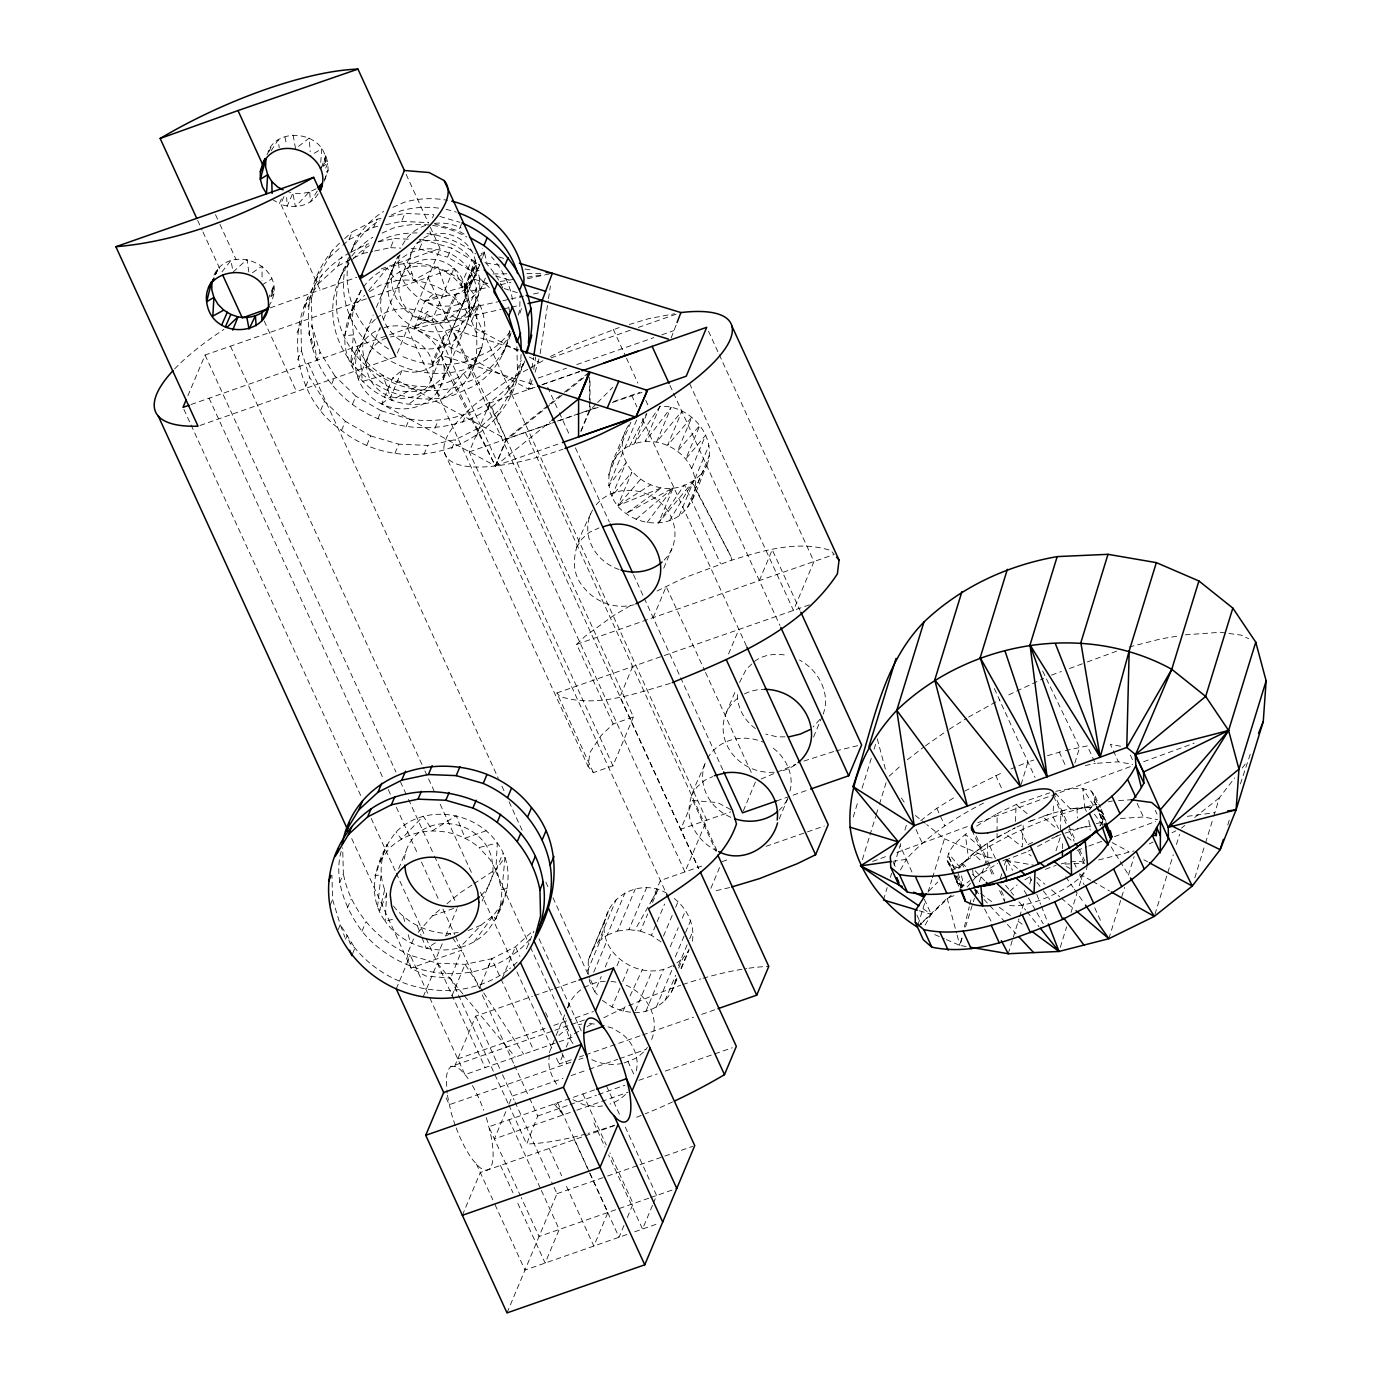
<?xml version="1.0" encoding="UTF-8"?>
<svg xmlns="http://www.w3.org/2000/svg" width="1382" height="1382" viewBox="0 0 1382 1382"><rect width="100%" height="100%" fill="white"/><g stroke="black" fill="none" stroke-linecap="round" stroke-linejoin="round"><path stroke-width="0.75" stroke-dasharray="5 3.75" d="M589.354 401.886L589.354 410.074L580.872 431.167M589.354 399.83L589.388 375.23M657.055 590.995L682.863 578.402L731.821 560.125L730.923 556.41L691.484 481.61C654.394 505.847 601.982 460.914 630.278 422.823M997.044 837.475L997.061 833.501M997.061 831.515L997.13 813.67L1016.116 804.531L1049.715 792.836M1062.464 848.703L1062.499 840.757M1060.633 829.856L1060.789 811.061L1067.008 809.541M321.384 167.498L325.806 155.7L325.755 161.677C325.789 133.208 279.216 125.019 268.073 151.364M518.388 315.096A89.83 81.797 22.7 0 0 519.736 308.825L520.116 295.506M1006.562 870.332L1006.873 859.604L1026.187 852.089L1031.127 855.959M1030.367 821.063L1053.188 813.065L1053.499 802.355M416.535 243.197A44.915 40.907 22.7 0 1 471.763 259.781C482.905 274.431 482.612 296.353 470.105 310.086A44.915 40.907 22.7 0 1 428.645 322.161L417.554 318.361A44.915 40.907 22.7 0 1 400.037 254.962M1015.442 821.478L1016.116 804.531L1027.724 814.067M549.207 1054.708L548.758 1062.862A43.585 35.172 40.6 0 0 558.397 1086.58M692.365 941.297C695.284 923.988 686.025 906.385 671.825 896.711M379.964 861.349L388.998 848.807L386.995 844.557C379.722 859.95 378.823 878.676 386.666 893.999L385.163 921.207C407.465 953.2 458.392 960.818 486.464 932.194C505.898 907.68 517.904 870.66 497.347 843.02C475.045 811.027 424.119 803.408 396.047 832.016C376.612 856.546 364.606 893.567 385.163 921.207L393.283 919.185M502.547 902.878L493.512 915.402L495.516 919.669L500.612 905.141L504.966 857.358L495.827 870.228L497.347 843.02L479.105 847.546C453.97 825.987 412.89 824.622 388.998 848.807M320.745 162.385L321.764 148.738L310.484 155.561M588.231 974.552L588.266 960.231L609.548 908.63C620.276 888.989 647.951 881.319 666.953 893.446M634.511 1012.661C654.964 1013.092 675.677 996.94 675.66 975.623M672.291 965.742C637.482 985.159 587.367 946.722 609.548 908.63M636.532 1070.843L637.223 1063.311A43.464 41.495 -16.4 0 0 622.228 1034.047L612.347 1028.07L602.898 1025.323M363.38 287.007C399.657 237.756 487.95 271.027 484.788 331.542L475.978 332.423L469.949 316.824L478.777 303.971C471.953 328.83 484.149 356.573 467.462 378.772C454.039 397.135 430.959 405.963 408.657 404.149C379.877 401.039 353.637 380.361 346.295 351.978C341.009 330.091 351.011 309.119 361.099 290.272M377.545 906.851L381.069 874.599L374.85 875.877L386.995 844.557M633.422 716.913L612.934 765.801L593.362 772.624L588.145 766.526L589.803 752.706L601.153 735.5L613.142 723.995L633.422 716.913L489.729 403.043L539.896 385.543M530.342 378.72L528.736 389.292L414.6 328.398L424.74 301.224L433.965 293.71C446.403 298.305 461.243 295.126 469.776 284.64A33.686 30.663 22.6 0 0 475.823 261.906L473.387 253.977A33.686 30.68 22.7 0 0 437.887 233.575L429.56 235.32A33.686 30.68 22.7 0 0 410.091 267.279L412.527 275.225A33.686 30.68 22.7 0 0 430.908 292.811L433.965 293.71M531.949 368.13L533.556 357.558M533.746 369.599L535.663 356.901M535.128 372.155L539.844 355.779M540.155 353.671L548.17 300.775M548.499 298.667L550.416 285.97M953.148 873.597L947.154 860.485C947.827 847.736 959.384 839.358 968.488 831.912M963.168 886.173C959.695 884.566 954.651 880.956 956.171 876.585M1055.813 791.281L1069.927 788.759L1082.728 788.569L1091.331 791.091L1095.166 796.153L1093.939 803.408L1087.772 812.357M1101.16 809.265L1103.734 814.896L1102.525 822.135L1099.951 825.866L1102.681 821.15L1094.268 801.422L1096.289 804.998M474.7 364.485L481.886 347.366L484.788 331.542M384.593 890.06L379.635 910.79L386.666 893.999M966.191 946.515L959.885 945.426L962.356 935.251M964.325 927.097L969.266 906.73M969.767 904.692L971.753 896.555M352.341 367.56L357.869 346.174L350.683 363.293L353.481 334.859L351.857 318.603L354.759 302.779L344.671 335.722L353.481 334.859C365.643 394.25 461.173 407.517 481.886 347.366L477.602 348.679M590.701 513.862C580.164 536.112 564.046 564.875 583.601 587.333C595.297 602.258 615.733 609.79 634.2 604.694M706.876 465.285C718.087 436.315 689.549 404.598 659.974 406.308L634.252 443.898C603.744 453.054 600.289 496.812 626.063 513.551C638.484 522.465 654.792 525.436 669.424 520.686C693.228 512.791 697.409 485.03 706.876 465.285L701.59 473.819L687.027 508.576M730.888 817.315A44.915 40.907 22.7 0 1 705.615 762.104C698.307 782.195 681.637 804.635 692.658 826.574C697.616 837.25 706.306 845.698 716.792 850.949M823.102 714.235C831.152 693.591 818.196 669.804 799.47 660.043M428.541 321.039L420.111 318.586A33.686 30.68 22.7 0 1 408.122 267.382A33.686 30.68 22.7 0 1 462.59 279.751C474.544 303.073 448.062 328.899 424.568 320.158L414.6 328.398L501.165 309.413M692.486 499.593L695.198 489.418L709.415 455.473M521.083 354.483C517.645 443.795 409.262 483.942 341.509 430.441C279.89 387.72 283.69 288.769 349.439 252.941M297.044 332.768L300.879 323.647L307.806 297.821M524.815 361.03C496.794 442.672 381.173 448.096 331.645 384.144C296.715 342.65 301.483 275.104 343.099 240.071M308.048 306.51L311.416 298.512L318.344 272.703M510.459 395.287L517.386 369.46L521.221 360.339M521.463 369.029L523.605 361.082M326.135 156.874L327.88 163.111L322.887 166.496L325.806 155.7M739.543 682.449L746.263 669.285L751.756 664.034M789.917 791.143C794.633 774.317 785.166 755.85 770.949 746.625M273.74 286.869L270.907 296.474L273.947 293.969C278.819 261.613 228.185 244.89 213.985 275.087M273.947 293.969L271.788 301.259L268.678 306.061M1021.125 784.475L1027.949 761.948L1033.805 760.065M853.247 816.935L858.308 800.506M862.092 788.189L871.576 757.371M874.098 749.165L876.637 740.942M862.368 859.725L869.33 837.129M869.952 835.073L875.635 816.589M876.274 814.534L878.797 806.328M879.436 804.272L886.38 781.676M883.409 899.958L887.192 887.624M890.353 877.363L891.615 873.251M894.137 865.028L901.099 842.45M904.882 830.116L906.782 823.966M917.942 925.024L925.525 900.373M928.048 892.167L931.831 879.833M932.47 877.795L944.476 838.77L926.717 824.553M946.342 939.587L959.885 945.426L962.408 937.203M965.569 926.942L974.414 898.179M975.036 896.141L976.936 889.973M979.458 881.751L983.88 867.378M984.52 865.322L987.042 857.116L995.455 858.55M1000.292 878.641L1002.088 872.802M1004.472 865.028L1005.664 861.141M1008.221 953.735L1018.966 918.823M1019.588 916.767L1024.649 900.338M1029.711 883.91L1031.594 877.743M1074.833 763.089L1079.618 747.541L1042.183 670.097M1060.305 947.344L1066.628 926.804M1071.05 912.431L1076.733 893.929M1079.256 885.724L1083.678 871.351M1108.865 938.706L1124.672 887.365M1128.455 875.048L1134.138 856.564M1154.955 914.348L1173.266 854.784M1176.428 844.523L1179.589 834.244M1194.808 877.812L1204.914 844.955M1205.553 842.899L1213.137 818.248M1213.759 816.209L1219.442 797.708L1234.662 777.893M1227.752 825.037L1230.291 816.814M1240.397 783.957L1250.52 753.397M1055.986 850.863L1061.117 834.417L1051.633 838.338M485.376 278.058L440.305 386.908M549.31 1052.669L555.218 1037.554M532.139 380.171L528.736 389.292L534.817 387.167M314.595 344.153L313.023 347.901L311.606 338.866L308.635 333.58L311.986 325.599L320.037 352.065L316.875 360.477L311.986 325.599L311.416 298.512M338.365 929.481L340.231 924.523L332.578 899.509L331.939 875.48M424.568 320.158L427.988 311.278L418.003 319.277M479.865 264.342L474.13 279.199L464.628 287.007L465.216 295.817M482.905 256.465L484.426 252.526A44.915 40.907 22.7 0 0 482.525 248.38M671.168 337.899L676.299 324.563M324.528 179.574L328.087 170.401L327.88 163.111L324.701 170.349M495.516 919.669L507.66 888.35L501.441 889.611L497.917 874.15L490.299 859.811L479.105 847.546M464.628 287.007L475.235 260.023M507.92 1103.043L450.722 978.145L461.761 950.142L411.007 968.074L350.959 836.939M586.054 1133.966A179.677 52.827 -24.6 0 1 526.68 1144.037L537.719 1116.034L529.686 1098.465M397.394 353.015L440.115 248.535L429.387 225.111M375.299 319.328A44.915 40.907 22.7 0 0 392.436 388.428A44.915 40.907 22.7 0 0 451.171 348.851L448.528 338.158L479.64 263.945M518.958 349.94L452.536 329.192L443.225 336.69L443.76 338.4A33.686 30.68 23 0 1 437.714 361.134C429.163 371.188 414.41 374.712 402.11 370.255L392.834 377.891L381.657 403.976L495.361 465.941L506.14 439.113L547.773 405.6M352.583 953.787L354.898 948.017L340.231 924.523L344.895 937.359M413.546 938.896L407.068 954.72L411.007 968.074L425.898 976.055L450.722 978.145M267.987 299.497L273.601 285.901L270.907 296.474L273.843 290.427M475.356 265.517L464.387 291.36L469.085 306.113A44.915 40.907 22.7 0 1 414.047 346.968A44.915 40.907 22.7 0 1 388.325 281.876A44.915 40.907 22.7 0 1 460.966 285.538L464.387 291.36L473.819 278.162L468.153 268.419A44.915 40.907 22.7 0 0 403.216 257.156A44.915 40.907 22.7 0 0 401.212 318.102A44.915 40.907 22.7 0 0 466.477 318.741C476.237 307.771 478.777 291.896 473.819 278.162M345.569 939.19L347.089 935.528L350.233 943.595L354.898 948.017A107.917 98.26 22.7 0 0 507.971 970.009M480.971 984.416L479.312 988.372L491.75 958.745L515.486 946.756L533.227 930.535M303.971 306.942L317.946 284.139L321.764 275.018M314.975 280.701L328.951 257.881L332.302 249.883M297.631 359.838L301.449 350.717L300.879 323.647M317.946 284.139L337.985 265.897L341.82 256.758M342.822 245.253L348.99 239.639L352.341 231.64L377.113 219.202L381.087 218.373M340.421 277.177L343.963 268.713M354.777 242.938L351.149 251.576A89.83 81.797 22.7 0 1 380.05 220.066M337.985 265.897L362.758 253.459L366.575 244.32L370.549 243.508M348.99 239.639L373.762 227.201L377.113 219.202M320.641 410.402L324.476 401.264L309.568 377.338L301.449 350.717M331.645 384.144L334.997 376.146L320.037 352.065M374.66 250.971L390.553 247.672L394.371 238.55L410.903 239.276M385.682 224.73L401.557 221.414L404.909 213.415L433.844 214.694L432.497 217.89M359.458 347.798L373.157 315.131M376.405 307.357L397.74 256.465M358.404 379.428L380.24 327.344M383.505 319.57L411.957 251.403M341.509 430.441L345.345 421.303L324.476 401.264M352.514 404.183L355.882 396.185L334.997 376.146M411.214 248.57L419.489 248.933L423.307 239.812L451.413 248.034L476.755 262.684L479.727 265.534M366.869 445.073L370.687 435.935L345.345 421.303M377.873 418.815L381.225 410.817L355.882 396.185M489.332 287.542L472.92 271.805L447.578 257.173L451.413 248.034M464.024 234.059L458.582 230.915L461.933 222.917M460.966 285.538L471.763 259.781M394.958 453.296L398.776 444.175L427.712 445.436L455.507 439.649L480.28 427.211L500.336 408.968L514.294 386.165M405.963 427.038L409.314 419.04C454.35 426.451 504.326 405.548 523.743 362.792M386.476 338.072A33.686 30.68 22.7 0 0 366.627 365.954A33.686 30.68 22.7 0 0 387.841 395.563C400.935 401.039 417.347 398.552 426.71 387.392A33.686 30.68 22.7 0 0 432.756 364.675L443.76 338.4M464.922 287.922L475.823 261.906L464.732 286.748M472.92 271.805L476.755 262.684M430.873 380.534L473.957 277.782M480.435 262.044L484.426 252.526L477.395 254.564M451.171 348.851L479.9 280.339M471.59 321.09L478.777 303.971M423.894 454.557L427.712 445.436M434.898 428.316L438.249 420.318M451.689 448.787L455.507 439.649M462.694 422.529L466.045 414.531M502.426 354.759L505.985 346.277M612.934 765.801L469.241 451.914L489.729 403.043M476.445 436.349L480.28 427.211M487.466 410.091L490.817 402.093M496.501 418.107L500.336 408.968M507.505 391.849L510.856 383.851M341.181 851.329C333.459 879.038 345.327 908.769 361.946 931.226A107.917 98.26 22.7 0 0 530.93 937.963M330.108 905.383L332.578 899.509M339.609 882.718L343.358 873.769L342.684 847.736M398.638 868.76L406.083 850.984M611.19 464.991L625.562 430.7M608.477 475.149L631.228 421.251M396.237 988.907L410.316 955.325C376.906 940.261 350.251 910.237 343.358 873.769M622.781 452.294L608.736 485.808L625.873 462.953L611.915 496.224L631.885 472.178L617.84 505.674L661.667 487.742L626.063 513.551L673.276 487.691L658.488 522.983L693.937 480.487L701.59 473.819M624.526 448.805L638.501 415.481M646.914 413.684L634.252 443.898C663.118 433.343 698.687 457.943 695.198 489.418M659.974 406.308L645.187 441.601L671.134 407.31L656.571 442.067L682 410.99L667.627 445.28L691.846 417.088L677.612 451.033L699.897 425.38L685.835 458.893L705.701 435.088L691.76 468.36M423.22 996.768L437.299 963.185L465.078 964.342L491.75 958.745L533.815 1050.631M482.197 900.978L495.032 869.883L528.995 944.061M495.827 870.228L502.875 853.437M451.828 995.956L465.078 964.342L482.543 991.119M679.149 515.762L693.937 480.487L691.916 481.402L730.923 556.41M694.939 478.777L708.983 445.263M454.626 1066.351L475.702 1016.116L532.415 996.318M663.723 568.209L671.998 548.464M632.662 666.521L619.931 696.908L698.566 868.656M653.15 617.65L666.193 586.538L704.613 670.477M502.236 978.352L515.486 946.756L519.926 956.43M526.421 948.95L533.867 931.174M462.348 1215.314L480.297 1172.489L614.005 1125.794M505.795 1111.664L494.376 1138.923L574.877 1110.817M509.06 1103.89L512.325 1096.099L562.958 1078.426M728.59 653.928L738.852 629.466M759.34 580.595L772.262 549.76L799.971 610.274M571.353 1059.787L559.14 1064.054L563.079 1054.639M566.24 1047.09L570.991 1035.792L529.876 946.014M726.103 713.233L735.708 690.326M730.698 809.576L717.655 802.579L692.831 800.506L680.756 829.269L730.732 811.856M651.682 901.219L660.389 880.472L705.131 864.89M507.021 1312.9L556.998 1193.685L551.643 1181.973M710.866 888.281L721.214 863.595M743.326 810.889L755.539 781.728M779.206 818.939L788.276 797.293A44.915 40.907 22.7 0 1 778.982 810.353M813.549 737.021L822.307 716.135M624.008 1225.402L619.05 1237.253L589.561 1172.852M627.324 1217.507L633.129 1203.67L609.894 1152.934M652.477 1205.346L642.526 1229.064L608.581 1154.886M653.306 1203.377L656.605 1195.482L624.439 1125.207M187.9 395.736L205.072 355.036L454.039 268.246L706.738 820.217L684.954 871.921L432.238 319.95L454.039 268.246M283.932 196.641L280.788 204.07L320.158 289.995L356.746 277.35M442.24 943.837L435.71 959.35L425.846 937.808M445.522 936.08L456.958 908.941M488.001 967.625L491.75 958.745M556.048 1035.567L566.862 1009.914M567.691 1007.944L570.196 1002.019M588.266 960.231L605.454 919.445M592.014 950.229L598.475 941.66L616.199 899.578M587.488 970.959L604.418 930.76M598.475 941.66L607.199 935.096L624.94 892.979M593.724 972.202L606.543 941.781M607.199 935.096L617.581 931.002L635.34 888.851M597.335 994.625L594.796 991.74L601.222 976.521M605.23 967.003L611.656 951.766M617.581 931.002L628.948 929.637L646.707 887.469M616.994 965.793L619.412 960.024M628.948 929.637L640.488 931.088L647.709 913.968M652.511 902.55L658.126 889.231L634.718 930.362M630.658 1012.177L622.971 1011.209L612.019 1007.012L621.9 983.587M622.712 981.635L629.294 966.001M661.045 941.919L651.44 935.286L656.381 923.573M657.193 921.621L664.604 904.053M663.481 936.15L672.378 915.005M675.625 907.318L678.061 901.548M635.323 1010.76L652.252 970.561M670.253 946.739L678.286 927.685M682.311 918.149L685.524 910.531M645.878 1011.296L663.619 969.179M675.349 956.776L690.585 920.602M656.26 1007.202L674.019 965.051M678.389 965.586L688.892 940.676M689.704 938.758L692.935 931.105M664.984 1000.637L675.487 975.709M678.717 968.039L682.76 958.452L688.962 950.505L680.618 970.285M675.193 982.066L676.817 978.197M680.911 968.488L689.1 949.054M671.445 992.069L677.284 978.214M445.591 319.743L456.44 294.09L488.14 287.387M443.225 336.69L432.169 362.775L441.342 355.278L533.538 384.593M443.985 320.279L454.851 294.677L458.651 304.334C469.241 301.051 477.999 293.779 483.372 284.156L487.552 283.5M402.11 370.255L390.881 396.444L381.657 403.976M384.179 327.62A44.915 40.907 22.7 0 1 441.342 355.278L444.002 365.971L495.361 465.941L506.538 439.856L549.708 405.116M581.027 431.167L590.114 410.126L596.143 404.045M305.681 386.321L309.568 377.338M347.4 907.991L351.201 899.181M361.946 931.226L365.885 922.139M215.609 274.379L218.062 268.782L215.177 274.465M318.223 193.756C310.432 206.661 292.466 209.58 279.354 203.62L281.773 198.127M324.39 181.18L328.087 170.401L325.202 173.078M361.151 290.341L347.59 319.916L354.829 305.612L364.52 295.282M481.886 347.366L467.462 378.772L463.557 373.451L442.223 399.087L433.119 386.58L408.657 404.149M215.506 274.292L218.062 268.782L215.298 274.396M622.971 1011.209L626.512 1003.591M630.054 995.99L642.457 969.352M267.02 154.698L269.715 148.962M268.747 151.985L272.306 144.972M629.397 446.351L646.31 413.771M900.442 869.952L906.402 859.449L900.183 845.836M925.145 925.059L931.261 914.348L952.025 894.43M669.424 520.686L693.937 480.487M576.622 547.427L581.908 538.911L589.544 532.243L599.045 527.907M691.518 795.738L696.891 787.084L704.665 780.312L712.87 776.546M819.872 719.435L813.065 726.967M464.387 291.36L473.352 277.177M271.2 150.742L278.11 139.928L279.199 147.684M317.307 191.027L310.38 201.927L309.706 191.873M658.488 522.983L684.453 484.823L720.488 563.528M474.095 941.902L493.512 915.402L481.143 925.111L459.256 948.087L449.979 933.576C427.435 933.437 405.634 922.571 392.212 904.415M323.302 164.942L327.016 160.001M647.104 522.5L673.276 487.691L636.048 519.287M1242.263 767.977L1247.341 761.361M221.966 271.909L230.915 260.472L232.763 270.06M584.448 1019.951L450.774 1066.61L447.751 1070.411L446.231 1077.442L447.129 1093.214M368.562 290.6L387.236 268.177L396.34 280.684C425.345 276.728 455.473 291.291 469.949 316.824L467.081 285.849L446.524 291.792L437.921 266.916L413.615 280.252L403.509 263.547M418.21 932.401L432.376 915.869L440.461 909.131M640.298 479.606L617.84 505.674L650.421 484.996M958.642 868.259L973.844 852.97L986.575 843.815M963.651 862.523L973.222 853.592L982.136 861.729M967.21 887.002L975.519 877.484L988.078 867.17M316.115 188.816L309.015 192.184L295.403 206.678L292.863 193.169L287.922 191.597M929.049 890.906L937.756 881.992M597.646 402.525L612.744 387.323M983.569 803.046C955.066 817.643 927.719 835.54 906.091 859.379L893.653 861.159M917.303 927.08L947.154 898.179L956.638 894.69M613.142 723.995L576.674 644.34L584.932 636.428L612.692 616.13L633.111 604.038M920.412 924.247L931.261 914.348L923.245 896.849M344.636 238.654L352.341 231.64M328.951 257.881L341.285 246.652M889.162 776.2L901.254 765.248M907.3 759.772L923.746 747.075M233.143 271.978L247.032 259.47L249.226 274.966M446.939 903.759L459.895 892.997L472.195 884.912M468.222 278.007L477.585 270.25L481.61 271.494M310.518 339.765L311.606 338.866M974.863 852.245L988.372 842.536L1015.2 827.835L1008.428 831.1M478.31 257.518L484.426 252.526L487.069 263.219L499.714 265.171M549.431 404.252L562.75 393.542M564.426 392.194L589.388 372.086M441.342 355.278L495.361 465.941L550.295 421.7M551.366 403.786L564.599 393.144M566.24 391.814L589.388 373.192M1181.489 828.077L1184.789 825.451M1194.687 817.522L1219.442 797.708M298.564 146.371L309.205 138.062L310.19 151.674M960.144 888.177L969.888 880.662M920.688 820.666L936.806 808.28L955.912 796.481M952.163 870.591C994.988 839.168 1044.637 816.417 1096.358 804.393M350.233 943.595L351.529 942.628M676.938 962.857L682.76 958.452M925.422 745.831L947.586 730.335M976.556 826.125L997.13 813.67M252.422 272.755L262.027 266.139L262.079 280.753M473.94 883.754L495.032 869.883M990.151 841.5L1001.38 834.935M435.399 942.783L426.278 948.553L421.856 937.272M446.334 935.873L449.979 933.576L458.15 932.435M949.33 729.23L966.813 718.191M968.575 717.085L999.583 699.862M262.096 284.934L271.891 278.767M975.105 877.449L997.735 863.525M369.443 291.688L380.067 285.314L396.34 280.684M542.936 360.719L505.467 381.916L477.688 402.214A157.22 46.228 -24.6 0 0 563.01 449.202M1057.316 835.868L1035.688 847.529M754.503 661.425C763.693 654.325 775.682 653.358 786.773 655.293M415.844 387.029L391.538 400.365L382.935 375.489L362.395 381.432L359.527 350.441M964.584 791.126L1003.263 772.175M1002.848 860.934L1006.269 859.207M351.339 251.973L366.575 244.32M1149.288 843.884L1153.072 842.035M1172.022 832.724L1175.806 830.876M550.485 356.47L575.638 344.187L619.24 327.517M761.102 779.016L795.997 764.194M1016.927 827.006L1023.336 824.052L1022.265 847.011L1004.576 833.156M1028.087 851.191L1033.788 848.444M1008.756 694.87L1043.617 678.441M392.868 207.335L404.01 202.377A89.83 81.797 22.7 0 1 447.595 200.338M391.071 215.16L400.4 211.014A89.83 81.797 22.7 0 1 439.787 208.285M382.054 233.092L393.214 228.134A89.83 81.797 22.7 0 1 430.493 225.128M378.513 241.574L389.655 236.616A89.83 81.797 22.7 0 1 418.47 232.971M1028.363 821.841L1034.358 819.509M1028.053 844.471L1033.857 841.932M468.153 930.518L481.143 925.111M1010.864 769.031L1027.949 761.948M517.956 350.959L424.74 301.224L439.338 295.264M605.264 981.306A44.915 40.873 23 0 0 595.815 982.637L585.415 986.783A44.915 41.063 21.5 0 0 567.587 1007.91M624.094 1062.965L634.493 1058.837A44.915 40.873 23 0 0 647.398 1047.349M803.909 761.05L833.778 751.514M1051.477 675.142L1061.428 671.479M1069.392 668.56L1085.319 662.686M1087.323 661.961L1117.192 650.974M872.612 861.418L888.799 855.475M896.883 852.504L969.698 825.71M977.782 822.739L1131.513 766.198M1143.64 761.724L1194.203 743.136M1077.044 850.414L1086.874 846.786M1088.843 846.06L1102.611 840.999M1114.428 836.646L1155.749 821.444M270.267 307.892L320.158 289.995M200.027 425.466L395.805 356.781M191.01 404.546L387.375 335.567M486.136 830.755L465.078 838.218L456.233 815.674L432.514 830.651L423.255 816.123L401.367 839.116L396.047 832.016M537.719 1116.034L568.088 1105.306M570.11 1104.598L596.419 1095.304M598.441 1094.579L624.75 1085.285M538.22 378.046L566.585 368.13M576.726 364.589L653.721 337.657M661.823 334.824L673.984 330.574M542.919 384.334L579.352 371.585M389.396 334.859L432.238 319.95M551.055 357.886L630.175 330.263M638.294 327.43L678.873 313.265M541.899 384.835L579.974 371.551M469.241 451.914L555.478 421.821M557.482 421.113L595.556 407.828M613.591 401.54L639.711 392.419M550.882 423.514L506.14 439.113L392.834 377.891M558.984 420.681L575.171 415.032M577.21 414.324L598.216 407.345M495.361 465.941L560.297 443.294M576.674 644.34L834.244 554.441L830.928 550.572C798.209 539.844 763.693 550.451 731.821 560.125M593.362 772.624L556.894 692.969L811.079 604.262M432.376 915.869L457.77 907.007M776.563 800.938L808.625 789.744M722.026 861.694L730.042 858.913M766.094 846.32L824.208 826.039M534.437 995.61L552.662 989.253M554.683 988.545L576.968 980.771M457.753 1058.923L546.011 1028.122M553.785 1025.409L571.388 1019.26M575.309 1017.895L593.465 1011.555M555.149 1043.185L464.957 1074.66L429.111 996.37M559.036 1041.838L574.687 1036.379M579.507 1056.954L583.584 1055.537M585.623 1054.829L640.609 1035.654M642.647 1034.945L693.574 1017.187M701.728 1014.353L715.98 1009.378M570.852 1062.274L449.254 1104.719L445.678 1096.893M578.92 1059.458L582.962 1058.059M571.06 1075.593L587.264 1069.944M589.285 1069.236L617.65 1059.338M619.672 1058.629L645.999 1049.439M594.64 1089.862L488.813 1126.796L520.288 1195.516M638.916 1080.292L657.193 1073.935M665.295 1071.102L732.27 1047.781M576.812 1110.143L628.067 1092.246M556.998 1193.685L605.61 1176.721M607.631 1176.013L638.018 1165.423M640.039 1164.715L692.71 1146.334M648.78 1198.211L539.049 1236.51L521.187 1197.468M650.732 1197.52L676.783 1188.434M626.875 1234.523L524.97 1270.093L493.702 1201.77M634.701 1231.794L658.661 1223.433M381.156 268.92L440.115 248.535M612.399 402.49L646.845 390.691M1047.487 755.678L1063.294 751.031M1065.021 833.173L1090.398 825.071M629.207 324.528L649.16 318.534L674.554 313.749M670.235 683.416C634.96 693.505 596.402 708.43 559.796 696.373L556.894 692.969M835.782 750.927L857.652 745.693M729.679 887.572L713.406 891.304M1048.42 814.464L1042.512 816.503L1057.593 829.373M1053.188 813.065L1069.53 808.936L1091.296 807.313M401.488 276.676L412.026 273.601M1129.146 647.018L1161.105 638.83L1177.188 636.169M1098.673 859.95L1133.966 850.932M1068.39 830.046L1090.744 826.229M424.74 301.224L448.027 295.644M500.56 284.657L510.925 282.377M527.492 278.749L550.261 273.74M533.538 293.986L541.589 292.207M419.074 318.966L500.82 301.155M502.875 300.706L509.06 299.358M511.115 298.909L523.502 296.197M503.238 308.963L509.457 307.599M511.53 307.15L519.839 305.336M1065.332 750.599L1087.323 745.883L1095.339 763.382L1118.401 761.81L1132.774 764.384M1085.285 765.542L1095.339 763.382M1108.381 801.836L1112.389 800.99M1096.358 823.586L1104.373 821.893M389.033 216.732L404.909 213.415M373.762 227.201L377.735 226.372M378.495 241.85L394.371 238.55M362.758 253.459L372.691 251.386M1073.209 808.505L1082.762 807.433M309.015 192.184L301.103 193.67L292.863 193.169L287.162 206.16L286.661 197.522M1185.238 634.839L1220.427 632.282L1226.75 633.163M500.094 281.513L514.726 279.216M527.268 277.229L543.972 274.586M1187.276 816.33L1214.882 812.651M1118.66 800.575L1131.184 799.746M1120.405 818.49L1143.363 816.987L1157.65 819.63M450.774 1066.61L455.075 1066.334L460.361 1069.582L466.27 1076.129A54.9 15.962 70.8 0 1 468.308 1078.979M1065.038 864.078L1084.093 863.232M493.063 273.93L510.01 273.74M526.939 273.567L543.869 273.377M785.097 736.848L777.22 736.882L765.783 734.084M401.557 221.414L428.42 222.588M419.178 239.639L423.307 239.812M390.553 247.672L400.884 248.121M1085.63 807.382L1090.484 807.848M589.406 1023.44L595.625 1024.217M1228.874 633.457L1241.52 635.202L1248.637 638.691M524.97 269.058L531.293 270.026M1005.958 860.364L1033.287 865.063M906.402 859.449L912.949 874.374M1120.629 746.263L1110.385 744.293L1118.401 761.81M462.987 994.107L437.299 963.185L410.316 955.325L428.213 994.418M439.856 216.456L459.93 222.329M434.501 223.867L458.582 230.915M419.489 248.933L447.578 257.173M381.225 410.817L409.314 419.04M370.687 435.935L398.776 444.175M959.574 868.051L950.971 865.529L947.154 860.485L951.922 870.142M960.162 884.445L963.859 885.534L961.008 873.89M919.289 910.755L931.261 914.348L920.637 907.093M498.833 256.931L505 258.814M495.672 275.864L509.751 280.218M474.13 279.199L488.14 283.569M504.154 288.544L518.164 292.915M640.488 931.088L651.44 935.286M944.476 838.77L987.042 857.116M934.716 934.595L944.407 938.758M572.96 1099.675L583.55 1104.736L594.951 1106.55A44.915 40.959 22.3 0 0 602.604 1105.946M529.358 357.057L538.876 362.136M1112.147 842.588L1128.921 851.675M1143.83 859.759L1147.561 861.781M1066.507 866.514L1070.238 868.639M1079.584 873.942L1090.795 880.317M1092.661 881.388L1109.47 890.924M1106.032 821.392L1101.748 812.029L1098.5 810.163L1103.251 825.175M959.333 883.979L956.672 882.459L955.912 879.401L959.315 887.33M272.254 199.405L279.354 203.62M602.414 1000.378L612.019 1007.012M973.723 888.401L978.836 892.185M980.546 893.446L992.501 902.273M999.324 907.318L1011.261 916.145M1018.085 921.189L1024.908 926.234M915.402 815.501L925.094 823.257M1006.873 859.604L1018.482 869.14M1036.69 877.242L1044.896 884.238M1051.46 889.818L1059.666 896.797M1061.307 898.196L1074.419 909.373M1067.267 836.887L1072.035 840.947M981.099 847.753L965.258 834.244L968.488 857.997M755.488 728.608C743.706 720.108 736.14 705.977 737.643 691.311M1055.174 793.078L1070.428 808.936M975.156 870.764L984.865 880.852M975.191 889.973L982.498 897.799M983.949 899.371L1005.871 922.848M1007.34 924.42L1016.098 933.8M965.621 866.6L962.788 863.508L960.041 867.481L948.363 853.23M972.703 874.374L975.519 877.484M464.335 995.731L515.279 1057.109M554.182 1103.976L563.234 1114.877L555.771 1103.423M1005.63 885.257L1013.645 895.191M1018.983 901.807L1025.669 910.082M1026.999 911.74L1039.005 926.631M1099.917 809.835L1101.437 811.839M1101.748 812.029L1103.734 814.896M1037.001 882.407L1042.08 889.196M1043.358 890.889L1049.698 899.354M1094.458 814.205L1103.838 827.058M1065.747 876.793L1073.14 887.399M1074.367 889.179L1084.231 903.327M901.392 798.001L905.987 804.825M483.7 992.898L523.657 1054.19M1093.456 805.24L1082.728 788.569L1084.905 807.399M1111.111 846.872L1119.057 859.673M1120.197 861.504L1129.301 876.153M1007.323 861.038L1012.609 870.263M1024.217 890.561L1027.379 896.106M1028.433 897.937L1035.826 910.859M1036.88 912.707L1043.203 923.781M1097.291 806.777L1103.302 817.522L1101.817 812.357M947.154 860.485L955.169 874.789M974.707 890.267L976.677 894.016M984.571 908.941L991.464 922.001M506.538 439.856L452.536 329.192M955.618 875.255L961.958 887.589M594.796 991.74L589.717 981.721L588.594 976.348M1091.331 791.091L1097.049 802.7M955.031 869.399L948.035 855.216L954.029 868.328M952.872 872.077L957.64 881.751M893.066 861.919L895.761 867.689M1130.355 755.125L1133.033 760.912M1155.231 810.284L1157.01 814.171M1137.144 803.374L1143.363 816.987M1095.166 796.153L1100.314 807.399M1094.268 801.422L1095.995 805.17M1096.842 807.036L1102.853 820.148M1059.199 751.912L1065.436 765.524M1084.334 806.95L1087.012 812.771M1053.395 792.335L1067.75 823.689M1068.649 825.641L1075.818 841.31M1079.411 849.153L1084.784 860.9M1053.499 796.067L1066.04 823.482M1069.633 831.325L1074.125 841.12M1078.599 850.915L1084.887 864.614M994.349 688.564L1035.066 777.496M1053.119 816.917L1058.457 828.595M1074.384 863.387L1076.163 867.257M1079.688 874.979L1084.11 884.635M1094.717 907.819L1101.799 923.262M995.679 775.319L1001.898 788.932M1020.832 830.254L1027.068 843.866M989.719 846.026L996.837 861.573M976.176 835.955L986.938 859.449M987.836 861.418L995.005 877.086M1001.294 890.785L1004.869 898.628A44.915 13.215 -24.6 0 0 1004.956 902.342M971.788 829.874L993.312 876.879M999.583 890.595L1004.075 900.39M936.806 808.28L944.822 825.78M961.872 863.163L963.651 867.05M708.5 331.214L718.329 352.686M719.227 354.638L813.946 561.524L793.458 610.412L688.91 382.037M954.012 875.462L955.722 879.211M916.007 829.494L922.243 843.106M916.871 915.005L921.328 924.731M669.976 385.405L672.654 391.261M673.552 393.214L779.897 625.476M613.263 329.313L625.562 356.193M626.443 358.111L637.862 383.073M645.774 400.348L649.298 408.036M631.626 395.252L636.981 406.964M642.336 418.677L746.902 647.035M705.511 672.429L751.963 773.92M547.704 387.34L558.432 410.765M559.313 412.717L570.04 436.125M575.413 447.837L609.358 522.016M633.492 574.705L643.321 596.178M644.219 598.13L722.855 769.895M525.419 432.307L716.653 849.999M406.153 174.374L428.489 223.158M692.831 800.506L716.066 851.26M428.057 277.298L698.636 868.311M407.673 328.501L665.744 892.185M444.434 452.657L588.145 766.526M308.221 363.12L498.315 778.325M501.908 786.151L504.585 792.024M509.077 801.819L522.534 831.204M545.838 882.113L548.533 888.004M553.007 897.782L589.769 978.093M590.667 980.045L592.463 983.967M627.929 1061.428L635.098 1077.079M215.506 214.659L219.082 222.467M219.98 224.42L236.063 259.54M264.187 321.004L296.767 392.142M539.118 938.827L581.718 1031.888M606.387 1085.768L620.863 1117.399M197.678 220.394L202.135 230.155M203.033 232.09L220.878 271.114M545.614 1012.54L548.274 1018.344M582.893 1093.957L606.318 1145.125M562.025 1053.222L566.827 1063.691M593.914 1122.875L605.005 1147.077M230.466 346.174L424.032 768.962M424.93 770.914L434.794 792.456M440.167 804.203L472.419 874.668M480.487 892.271L552.886 1050.389M556.462 1058.197L559.14 1064.054M557.689 1102.767L589.147 1171.487M590.045 1173.439L607.925 1212.463L593.845 1246.046L565.238 1183.597M574.359 1139.666L588.663 1170.899M205.072 355.036L395.943 771.951M400.417 781.728L407.586 797.397M408.485 799.349L433.585 854.162M434.484 856.114L455.991 903.085M209.062 398.171L383.799 779.845M388.29 789.64L390.968 795.514M396.34 807.243L417.865 854.231M421.441 862.057L439.372 901.202M442.948 909.028L454.592 934.474M455.49 936.443L478.742 987.214M482.318 995.023L513.603 1063.345M514.484 1065.297L528.788 1096.513M549.155 1148.459L561.662 1175.788M475.702 1016.116L501.597 1072.691M502.495 1074.643L514.104 1100.003M515.002 1101.955L550.744 1180.021M508.818 1104.995L526.68 1144.037M183.892 409.331L190.163 423.03M191.061 424.982L362.222 798.848M371.188 818.42L395.39 871.265M396.271 873.217L424.948 935.856M437.299 963.185L485.134 1067.63M508.991 1119.748L540.448 1188.485M541.347 1190.438L559.226 1229.462L545.147 1263.044L516.54 1200.595M500.457 1165.458L512.981 1192.787M476.358 1163.903L492.804 1199.818M1102.525 815.069L1105.064 821.012M957.415 875.842L962.252 887.192M429.923 231.606L431.253 234.957M417.433 925.992L421.113 935.389M1029.918 876.724L1031.456 880.662M1036.811 894.43L1040.646 904.26M1041.423 906.229L1047.556 921.949M958.037 873.165L962.684 886.968M959.92 884.325L961.112 888.073M432.756 364.675L430.32 356.729A33.686 30.68 22.7 0 0 390.57 336.932M947.154 898.179L956.569 933.109M957.121 935.148L959.885 945.426M877.259 738.886L885.465 769.428M403.406 916.663L405.565 924.696M408.243 934.75L410.402 942.783M955.135 876.361L955.774 878.9M284.951 137.112L286.558 144.488M293.122 135.073L295.541 148.738M447.405 1095.2L451.085 1112.389A54.9 15.962 70.8 0 0 455.473 1125.985M1088.843 820.269L1090.173 830.167M972.634 869.969L973.36 876.24M1076.906 808.09L1077.511 817.885M987.474 843.245L987.923 861.193M516.903 346.554L517.386 369.46M590.01 381.035L590.079 403.89M590.097 405.963L590.114 410.126M1086.58 864.821A44.915 13.215 -24.6 0 1 1058.491 892.046A44.915 13.215 -24.6 0 1 1009.378 905.279M1009.914 891.217A44.915 13.215 -24.6 0 1 1017.152 884.981M1024.874 879.764A44.915 13.215 -24.6 0 1 1029.676 876.948M1045.431 869.33A44.915 13.215 -24.6 0 1 1056.107 865.408M1061.221 863.888A44.915 13.215 -24.6 0 1 1068.839 862.178M1070.584 861.902A44.915 13.215 -24.6 0 1 1083.713 862.368M511.167 332.924A89.83 81.797 22.7 0 1 484.253 360.685L463.92 369.72A89.83 81.797 22.7 0 1 369.426 345.016A89.83 81.797 22.7 0 1 349.387 255.463M446.041 209.39A89.83 81.797 22.7 0 1 456.336 212.154M510.131 331.525A89.83 81.797 22.7 0 1 487.881 352.03L467.531 361.082A89.83 81.797 22.7 0 1 399.692 355.157M388.515 348.886A89.83 81.797 22.7 0 1 350.112 254.91M350.752 252.854A89.83 81.797 22.7 0 1 383.66 211.411M521.429 308.531A89.83 81.797 22.7 0 1 518.544 316.633M376.681 318.136A44.915 40.907 22.7 0 1 448.528 338.158M458.651 304.334A44.915 40.907 22.7 0 1 399.191 255.186M402.525 245.046A44.915 40.907 22.7 0 1 427.263 224.869M434.708 223.366A44.915 40.907 22.7 0 1 461.173 227.961M444.002 365.971A44.915 40.907 22.7 0 1 409.4 408.416A44.915 40.907 22.7 0 1 357.973 378.253A44.915 40.907 22.7 0 1 380.637 328.812M707.515 758.286A44.915 40.907 22.7 0 1 763.002 742.082M795.203 764.868A44.915 40.907 22.7 0 1 781.711 770.949M774.196 772.192A44.915 40.907 22.7 0 1 726.863 744.984A44.915 40.907 22.7 0 1 739.681 696.787M744.414 693.971A44.915 40.907 22.7 0 1 764.505 689.307M509.561 330.592A89.83 81.797 22.7 0 1 473.525 386.286L453.175 395.321A89.83 81.797 22.7 0 1 351.045 361.998A89.83 81.797 22.7 0 1 349.698 262.753M352.514 259.505A89.83 81.797 22.7 0 1 369.305 245.668M426.934 233.61A89.83 81.797 22.7 0 1 475.598 253.77M485.03 262.217A89.83 81.797 22.7 0 1 503.445 289.615M508.731 306.959A89.83 81.797 22.7 0 1 509.613 312.85M510.632 334.306A89.83 81.797 22.7 0 1 477.084 377.804L456.734 386.856A89.83 81.797 22.7 0 1 347.02 342.149A89.83 81.797 22.7 0 1 372.864 237.186M432.601 225.421A89.83 81.797 22.7 0 1 466.736 236.996M491.456 256.827A89.83 81.797 22.7 0 1 494.186 260.006M496.725 263.288A89.83 81.797 22.7 0 1 512.636 300.447M596.16 504.879A44.189 40.233 22.7 0 1 658.938 501.32A44.189 40.233 22.7 0 1 663.654 560.574M619.153 569.522A44.189 40.233 22.7 0 1 592.567 510.096M456.181 1127.902A54.9 15.962 70.8 0 0 472.92 1160.103L478.846 1166.65A54.9 15.962 70.8 0 0 491.249 1137.058L488.122 1123.842A54.9 15.962 70.8 0 0 485.099 1114.099M472.419 1085.544A54.9 15.962 70.8 0 1 483.735 1110.247M517.162 962.097A107.917 98.26 22.7 0 1 509.578 968.782M481.091 895.432A44.915 40.907 22.7 0 0 493.028 868.656L491.733 857.825A44.915 40.907 22.7 0 0 443.726 823.637A44.915 40.907 22.7 0 0 404.356 861.573M672.585 1101.938A179.677 52.827 -24.6 0 1 645.135 1113.857M641.248 1115.429A179.677 52.827 -24.6 0 1 633.094 1118.591M614.731 1125.207A179.677 52.827 -24.6 0 1 588.162 1133.395M574.446 1033.753A179.677 52.827 -24.6 0 1 579.749 1030.696M587.005 1026.636A179.677 52.827 -24.6 0 1 594.398 1022.645M603.796 1017.774A179.677 52.827 -24.6 0 1 626.772 1006.718M628.724 1005.837A179.677 52.827 -24.6 0 1 680.721 985.245M682.743 984.571A179.677 52.827 -24.6 0 1 700.899 978.871M703.041 978.249A179.677 52.827 -24.6 0 1 746.764 968.506M748.923 968.195A179.677 52.827 -24.6 0 1 768.772 966.415M625.459 1094.44A44.915 40.959 22.3 0 1 609.928 1104.08M558.898 1035.55A44.915 40.959 22.3 0 1 567.639 1028.968M578.039 1024.839A44.915 40.959 22.3 0 1 581.753 1024.062M611.034 981.462A44.915 40.873 23 0 1 618.721 982.74M626.15 985.262A44.915 40.873 23 0 1 651.509 1039.869M174.616 368.942A179.677 52.827 -24.6 0 1 223.936 329.4M622.263 1063.397A44.915 41.063 21.5 0 1 590.183 1058.837M572.943 1043.617A44.915 41.063 21.5 0 1 565.583 1018.482"/><path stroke-width="1.5" d="M484.201 269.835C507.419 289.512 522.448 319.898 520.979 350.579L589.388 372.086L578.609 398.914L578.557 436.919L635.858 417.122L647.415 390.346L590.149 372.138L578.609 398.914L551.971 420.37M777.185 820.044C779.206 804.808 772.158 789.364 759.305 781.003A45.485 42.79 6.9 0 0 725.74 772.797L714.39 775.717M589.388 373.192L589.388 372.086L578.609 398.914M1062.43 856.633L1062.447 850.69M260.352 171.575L260.317 179.245L262.407 186.777L266.484 193.653L267.676 174.754L265.638 167.101L265.81 159.103L262.545 164.268L260.352 171.575L265.81 159.103L260.317 179.245L267.676 174.754L271.788 181.543L277.696 187.002L283.155 189.835M970.389 947.24L1008.221 953.735L1059.044 951.455L1108.865 938.706L1154.316 916.404L1192.286 886.035L1220.168 849.688L1236.095 809.817L1263.269 721.49L1266.137 680.842L1255.754 642.164L1232.83 608.097L1198.92 580.976L1156.354 562.629L1129.18 650.939L1126.762 747.437L1135.503 754.537L1143.519 772.054L1168.239 827.369L1168.446 838.546C1146.628 878.9 1101.558 898.974 1062.689 919.41C1021.678 935.683 976.919 956.672 931.865 947.171L923.314 939.812L915.299 922.312L915.091 911.118L926.147 893.878M1006.269 881.042L1006.39 876.758M917.303 927.08C881.837 904.744 855.51 869.364 850.103 827.213C847.581 783.145 867.136 742.013 896.78 710.331C968.091 641.593 1083.851 620.95 1171.763 669.285L1135.296 755.263L1143.519 772.054L1143.864 783.179C1122.322 823.517 1077.252 843.573 1038.556 864.009C997.441 880.403 952.613 901.375 907.421 892.081L898.732 884.791L890.716 867.291L890.371 856.149L898.386 841.949L914.228 825.607L1126.762 747.437L1171.763 669.285L1198.92 580.976M915.299 922.312L923.85 929.654C968.903 939.173 1013.662 918.184 1054.691 901.91C1090.104 884.618 1125.864 865.236 1152.277 835.315L1156.337 835.557L1156.665 827.611L1160.5 820.839L1160.224 809.869L1228.598 730.473L1255.754 642.164M1035.083 870.435L1034.012 893.411C1012.609 899.613 986.748 912.984 965.258 901.202L960.162 889.317M1171.763 669.285L1205.674 696.424L1228.598 730.473L1168.239 827.369L1236.095 809.817L1238.963 769.152L1266.137 680.842M731.821 325.858L839.047 560.073L837.388 573.91C800.092 630.52 732.719 657.867 672.205 682.622M533.867 355.45L542.21 300.43L552.334 273.273L546.028 272.306M322.403 185.084L320.261 190.595L321.92 183.771L317.566 187.555M211.118 283.932L206.644 301.742C211.532 344.118 281.893 336.051 266.208 291.723C255.687 262.217 202.221 267.901 206.644 301.742L213.916 297.441L211.826 289.944L211.843 282.308L208.457 287.715L211.342 282.032M342.2 844.264C358.37 755.989 480.383 740.907 531.534 807.641C564.651 845.767 557.637 899.889 533.97 940.848C519.287 973.567 486.257 994.608 450.998 997.925C359.545 1005.664 290.704 902.049 351.754 826.661C407.621 758.735 530.049 796.481 543.074 881.906A107.917 98.26 22.7 0 1 537.218 932.764M337.346 852.78L338.435 848.634M347.055 831.169L349.231 822.895M525.73 353.153C546.788 301.881 510.39 243.197 461.933 222.917M526.957 353.084L531.759 335.221M1129.18 650.939L1100.193 757.198L1030.022 644.928L1057.195 556.601L1108.001 554.32L1156.354 562.629M320.261 190.595C335.671 156.46 278.248 130.34 262.545 164.268L237.998 110.56L160.174 138.476L196.78 218.442M918.875 905.866L860.485 865.892L898.386 841.949L852.97 786.548C872.647 730.318 880.438 666.331 923.953 622.021C960.628 587.022 1007.495 565.324 1057.195 556.601M896.054 658.368L868.898 746.695L914.228 825.607L852.97 786.548M914.228 825.607L896.78 710.331L923.953 622.021M896.78 710.331L967.365 806.069L934.75 679.961L961.924 591.651M934.75 679.961L1020.503 786.513L980.201 657.659L1007.357 569.332M1108.001 554.32L1080.845 642.63L1100.193 757.198L1055.433 643.77M1232.83 608.097L1205.674 696.424L1135.503 754.537L1228.598 730.473L1238.963 769.152L1168.239 827.369M1223.329 839.41L1220.168 849.688L1171.02 825.572M677.059 322.559L680.911 312.557L519.407 263.219M586.987 1056.643L533.97 940.848L540.569 916.041L539.947 890.043L543.074 881.906M232.746 330.125L237.998 316.858C248.639 318.862 260.334 315.942 267.659 307.668M1258.484 733.462L1263.269 721.49M404.373 170.47L360.063 278.715A179.677 52.827 -24.6 0 0 444.088 180.524L429.197 172.543L404.373 170.47L357.955 69.1L237.998 110.56M528.39 343.22C532.122 305.37 513.603 268.505 483.925 245.547L487.293 237.549M497.624 282.705L493.789 291.844L508.766 315.925L516.816 342.39L520.634 333.269M504.793 265.586L508.161 257.588M508.766 315.925L512.584 306.787M519.77 289.667L523.122 281.669M527.82 316.15L531.172 308.151M328.605 881.319L331.075 875.445M335.152 856.477L348.471 834.503L351.754 826.661M345.483 831.843L358.802 809.869L362.55 800.921M348.471 834.503L367.647 816.883L370.946 809.04M358.802 809.869L377.977 792.249L381.726 783.3M367.647 816.883L391.4 804.825L394.682 796.982M377.977 792.249L401.713 780.191L405.479 771.242M391.4 804.825L418.072 799.159L421.355 791.316M401.713 780.191L428.403 774.525L432.151 765.576M418.072 799.159L445.868 800.264L449.167 792.422M428.403 774.525L456.198 775.63L459.947 766.682M539.947 890.043C532.968 853.454 506.676 823.016 472.903 808.073L476.185 800.23M539.481 925.56A107.917 98.26 22.7 0 0 550.122 865.115C543.23 828.595 516.851 798.347 483.234 783.439L486.982 774.49M497.33 822.048L500.612 814.205M507.643 797.414L511.392 788.466M517.455 841.223L520.738 833.381M527.786 816.589L531.534 807.641M531.949 864.32L535.231 856.477M542.262 839.686L546.028 830.737M425.725 1135.313L443.674 1092.506L581.407 1044.429L563.459 1087.254L644.755 1264.824L507.021 1312.9L425.725 1135.313L563.459 1087.254M595.487 1010.864L613.435 968.039L578.989 980.063M618.03 1124.43L600.082 1167.237L462.348 1215.314M632.11 1090.847L650.058 1048.04M777.548 822.877C771.139 847.771 742.497 864.078 718.64 851.571M718.018 1008.67L756.714 995.178L768.772 966.415L717.845 855.164M731.665 886.985L759.599 878.589L797.207 863.715L815.587 854.75L828.215 824.639L746.902 647.035M810.629 789.053L848.703 775.768L861.625 744.933L800.852 612.226M644.755 1264.824L694.731 1145.626L613.435 968.039M674.52 1101.039A179.677 52.827 -24.6 0 0 724.479 1074.66L736.33 1046.364L666.642 894.137M186.259 399.623L182.994 407.379L189.006 405.254M265.206 158.999L262.545 164.268L264.912 158.74M607.234 408.018L618.79 381.242M635.962 416.88L647.415 390.346M1110.333 830.755L1111.871 836.87C1097.567 866.998 1062.412 879.885 1034.012 893.411L1015.908 877.967M212.327 281.859L213.968 278.127M221.897 324.563L227.287 312.28M225.318 326.964L230.811 314.422L223.746 310.121L217.993 304.334L213.916 297.441L212.828 316.098L223.746 310.121M550.122 865.115L554.027 856.46M211.273 283.483L212.966 279.82M262.545 164.268L265.24 158.533M209.805 285.608L211.636 281.876M269.11 306.545L261.958 320.676L261.82 312.764M890.716 867.291L899.406 874.581C956.396 884.307 1011.849 854.992 1061.635 830.703C1089.327 813.376 1120.957 796.222 1135.849 765.68L1135.296 755.263M1168.446 838.546L1160.5 820.839L1160.293 852.815L1152.277 835.315L1156.665 827.611L1160.396 835.799M318.465 189.213L321.92 183.771M226.786 327.551L237.998 316.858L230.811 314.422M1091.97 835.177L1096.341 831.083M1080.016 845.162L1090.588 836.473M320.313 168.224L321.384 167.498M1064.969 855.147L1077.269 847.131M635.858 603.779C686.699 582.582 651.354 508.766 602.759 526.957M395.805 356.781L313.662 177.345C252.612 211.653 186.363 240.796 115.863 246.722L198.023 426.157A179.677 52.827 -24.6 0 1 173.044 370.601M1047.815 864.562L1060.27 857.894M1143.519 772.054L1228.598 730.473M680.911 312.557A157.22 46.228 -24.6 0 1 637.378 416.379L600.617 434.328A157.22 46.228 -24.6 0 1 564.944 448.511M809.956 729.679L800.316 734.084L789.018 736.831M1040.836 867.913L1025.444 874.668L1000.81 882.649M268.263 308.601L242.316 317.912L222.675 275.001M313.662 177.345L115.863 246.722M603.658 363.103L638.069 351.063M581.977 370.842L706.72 327.309L686.232 376.198L645.774 390.311M562.319 442.585L637.378 416.379M776.563 800.938L742.514 812.823L723.736 771.847M584.534 1032.941L602.69 1026.601L548.049 907.266M596.592 1089.189L626.547 1078.72L676.783 1188.434M358.784 276.642L362.844 275.243M976.176 886.674C1019.83 881.319 1064.382 862.489 1095.632 830.979L1108.364 844.955L1102.387 827.231M994.384 884.221L983.362 886.19M527.976 303.556L542.21 300.43L668.439 339.108M891.58 861.452L860.485 865.892L902.325 886.536M1227.613 810.94L1236.095 809.817M974.155 887.227L979.372 886.639M1131.184 799.746L1151.672 802.51L1160.224 809.869M456.198 775.63L483.234 783.439M445.868 800.264L472.903 808.073M883.409 899.958L917.303 910.151M850.103 827.213L898.386 841.949M545.614 291.308L523.813 284.588L523.968 278.594A89.83 81.797 22.7 0 0 451.741 201.202M526.179 295.42L542.21 300.43M537.633 385.889L635.858 417.122M913.727 892.167L923.245 896.849L921.535 893.118M1149.409 862.8L1192.286 886.035L1167.134 835.091M1111.335 891.995L1154.316 916.404L1130.441 877.967M469.448 237.186L483.925 245.547M1031.732 931.278L1059.044 951.455L1048.316 923.919M1053.861 861.332L1071.568 875.186L1070.946 851.243M1039.333 862.403L1044.256 866.272M1020.141 870.505L1025.116 874.599M1076.06 910.773L1108.865 938.706L1085.457 905.089M1075.196 843.642L1078.357 846.354M997.096 883.737L1014.975 900.01M986.264 882.286L989.028 885.171M1019.018 936.944L1033.632 952.595M836.646 557.257L839.047 560.073M1040.352 928.272L1059.044 951.455M969.369 888.401L982.74 905.97L980.961 886.605M1063.656 917.976L1083.954 945.081M1154.177 831.981L1156.337 835.557M980.201 657.659L1047.072 776.753L1030.022 644.928L1073.624 766.975M1001.328 940.676L1008.221 953.735M1143.864 783.179L1135.849 765.68L1141.342 787.308M1127.833 779.897L1135.831 797.397M1111.992 796.222L1119.99 813.722M1136.315 851.658L1144.331 869.157M1089.413 813.549L1097.429 831.048M1113.65 869.002L1121.666 886.501M1061.635 830.703L1069.651 848.202M1085.803 886.138L1093.818 903.638M1030.54 846.51L1038.556 864.009M1054.691 901.91L1062.689 919.41M998.27 859.88L1006.286 877.397M1022.404 915.247L1030.419 932.746M971.684 826.16L974.379 832.033M967.02 869.934L975.036 887.434M991.188 925.232L999.203 942.731M938.896 875.946L946.912 893.446M963.133 931.174L971.149 948.674M915.834 877.535L923.85 895.035M940.157 932.695L948.173 950.194M899.406 874.581L907.421 892.081M923.85 929.654L931.865 947.171M652.114 346.381L669.095 383.453M780.778 627.428L848.703 775.768M726.224 659.56L815.587 854.75M610.257 523.968L632.593 572.753M444.088 180.524L732.546 810.56L736.485 823.914C722.872 864.355 681.654 886.017 648.521 908.751L724.479 1074.66M700.415 872.215L756.714 995.178M614.092 1115.844L662.704 1222.016M520.617 962.77L561.23 1051.477M158.291 416.103L347.383 829.096M396.237 988.907L443.898 1092.989M1105.928 822.998L1111.871 836.87M1104.46 823.948L1110.921 839.081L1105.255 825.192M349.732 950.211L351.805 955.705M1005.111 651.285L1047.072 776.753M961.699 889.939L965.258 901.202L964.221 897.125M246.86 317.514L249.054 329.089L255.411 315.77L256.154 325.703M404.788 865.132L405.669 872.405A44.915 40.907 22.7 0 0 479.468 896.883M1085.198 840.895L1087.513 864.787M271.788 181.543L272.099 193.445M458.375 212.845A89.83 81.797 22.7 0 1 517.594 273.515M777.617 811.545A44.915 40.907 22.7 0 1 734.55 818.697M798.105 762.674A44.915 40.907 22.7 0 0 808.764 748.422C817.626 726.846 804.341 701.831 783.49 693.211A44.915 40.907 22.7 0 0 764.505 689.307M662.064 562.025A44.189 40.233 22.7 0 1 621.002 570.11M160.174 138.476A179.677 52.827 -24.6 0 1 357.955 69.1M604.003 1028.07L598.095 1021.505A54.9 15.962 70.8 0 0 585.674 1051.115L588.801 1064.313A54.9 15.962 70.8 0 0 610.654 1112.026L616.579 1118.591A54.9 15.962 70.8 0 0 628.983 1088.981L625.856 1075.783A54.9 15.962 70.8 0 0 604.003 1028.07M898.646 882.182L896.78 877.674L898.732 884.791L898.646 882.182M478.949 902.239L477.654 891.407A44.915 40.907 22.7 0 0 429.647 857.22A44.915 40.907 22.7 0 0 390.277 895.156L391.59 905.987A44.915 40.907 22.7 0 0 439.597 940.175A44.915 40.907 22.7 0 0 478.949 902.239M987.784 832.793A44.915 13.215 -24.6 0 0 1053.499 796.067A44.915 13.215 -24.6 0 0 996.491 804.462A44.915 13.215 -24.6 0 0 987.784 832.793"/></g></svg>
